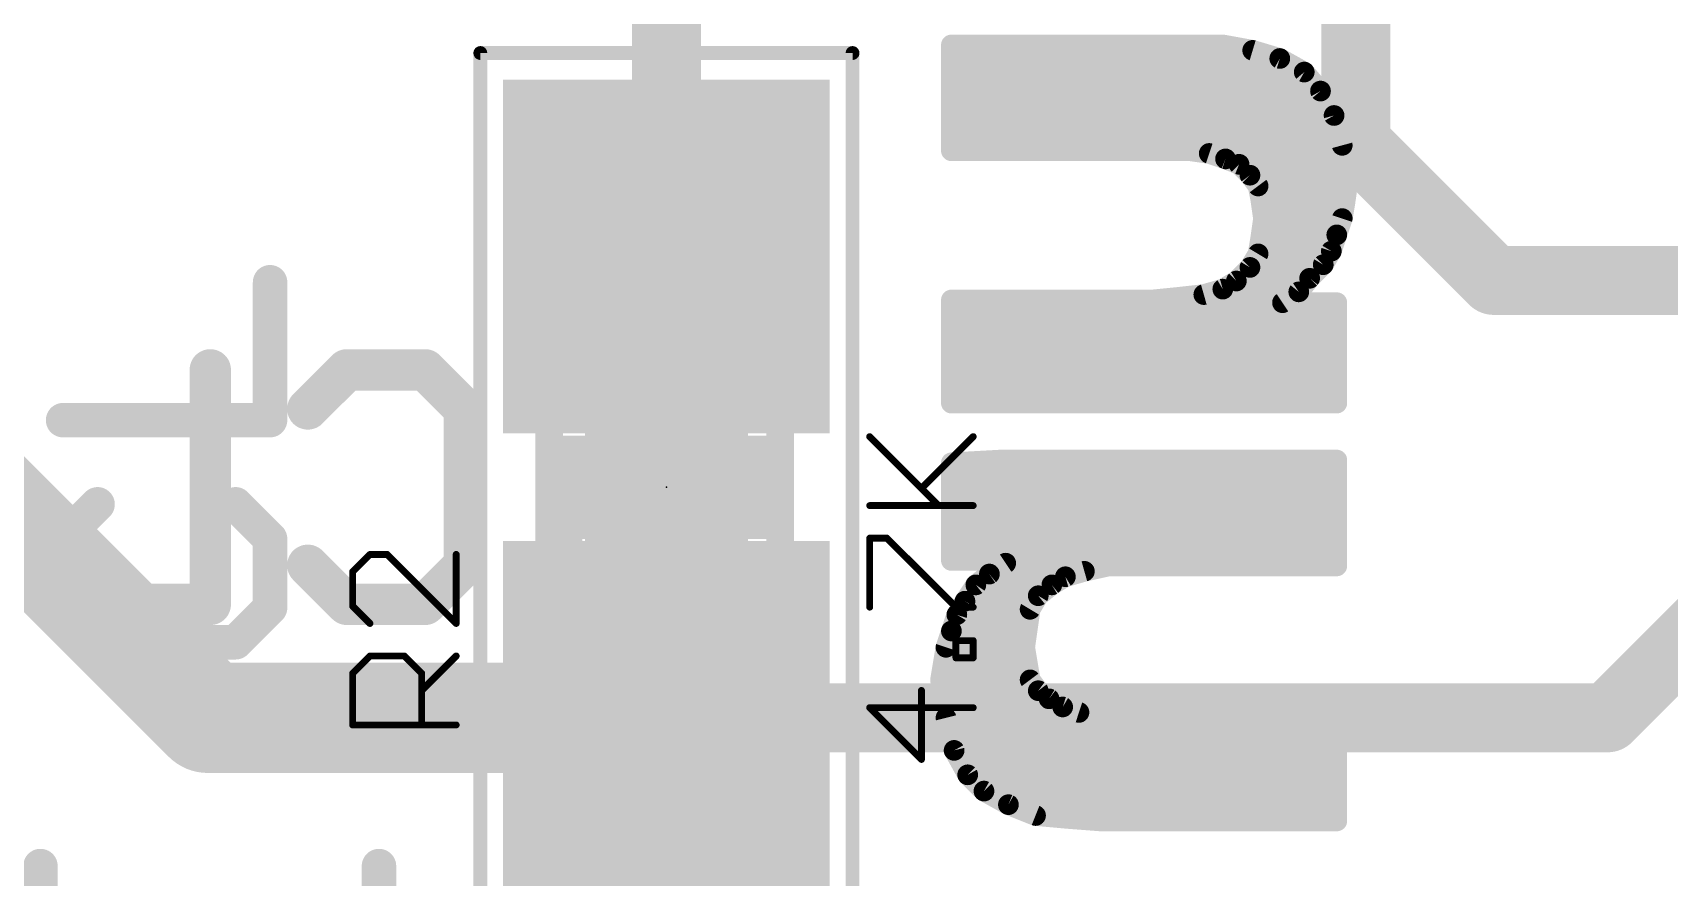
# Model space of a CAD drawing. Extents: x -33 to 74, y -9 to 23.
# Drawn here: x 2.75 to 8.78, y 2.37 to 5.49 of the extents above; entities that cross this region are included whole.
import ezdxf

# ---------------------------------------------------------------- set-up
doc = ezdxf.new("R2010")
doc.units = 0
for name, color, linetype in [('1', 12, 'CONTINUOUS'), ('21', 41, 'CONTINUOUS'), ('22', 40, 'CONTINUOUS'), ('23', 53, 'CONTINUOUS'), ('25', 253, 'CONTINUOUS'), ('27', 253, 'CONTINUOUS'), ('29', 253, 'CONTINUOUS'), ('31', 253, 'CONTINUOUS'), ('35', 253, 'CONTINUOUS'), ('39', 12, 'CONTINUOUS'), ('51', 53, 'CONTINUOUS')]:
    doc.layers.add(name, color=color, linetype=linetype)

# ---------------------------------------------------------------- blocks, each defined once
blk = doc.blocks.new('RECT')
blk.add_solid([(-0.5, -0.5), (0.5, -0.5), (-0.5, 0.5), (0.5, 0.5)])

msp = doc.modelspace()

# ---------------------------------------------------------------- linework, layer by layer
at = {"layer": '1'}
for points, const_width in [([(5.08, 6.8072), (5.08, 4.66)], 0.254), ([(7.62, 5.08), (7.62, 6.77)], 0.254), ([(11.16, 5.572), (8.548, 2.96)], 0.254), ([(8.128, 4.572), (7.62, 5.08)], 0.254), ([(9.271, 4.572), (8.128, 4.572)], 0.254), ([(3.39, 2.96), (2.54, 3.81)], 0.4064), ([(5.08, 2.96), (3.39, 2.96)], 0.4064), ([(8.548, 2.96), (5.08, 2.96)], 0.254)]:
    msp.add_lwpolyline(points, dxfattribs=dict(at, const_width=const_width))
for points, const_width in [([(7.6649, 5.1249, 1), (7.5751, 5.0351)], 0.127), ([(7.5565, 5.08, 1), (7.6835, 5.08)], 0.127), ([(5.0165, 4.66, 1), (5.1435, 4.66)], 0.127), ([(8.128, 4.6355, 1), (8.128, 4.5085)], 0.127), ([(8.0831, 4.5271, 1), (8.1729, 4.6169)], 0.127), ([(3.39, 3.0616, 1), (3.39, 2.8584)], 0.2032), ([(5.08, 2.8584, 1), (5.08, 3.0616)], 0.2032), ([(3.3182, 2.8882, 1), (3.4618, 3.0318)], 0.2032), ([(5.08, 3.0235, 1), (5.08, 2.8965)], 0.127), ([(8.548, 2.8965, 1), (8.548, 3.0235)], 0.127), ([(8.5031, 3.0049, 1), (8.5929, 2.9151)], 0.127)]:
    msp.add_lwpolyline(points, format="xyb", dxfattribs=dict(at, const_width=const_width))
at = {"layer": '21', "const_width": 0.127}
for points in [[(3.6195, 4.0571), (3.6195, 4.5655)], [(2.8569, 4.0571), (3.6195, 4.0571)], [(2.984, 3.7469), (2.8569, 3.6198)], [(3.6195, 3.6198), (3.4924, 3.7469)], [(2.8569, 3.6198), (2.8569, 3.3656)], [(3.6195, 3.3656), (3.6195, 3.6198)], [(2.8569, 3.3656), (2.984, 3.2385)], [(3.4924, 3.2385), (3.6195, 3.3656)], [(2.984, 3.2385), (3.4924, 3.2385)], [(2.7735, 2.4137), (2.7735, 2.2993)], [(4.0209, 2.4137), (4.0209, 2.2993)]]:
    msp.add_lwpolyline(points, dxfattribs=at)
at = {"layer": '21', "const_width": 0.0635}
for points in [[(3.6513, 4.5655, 1), (3.5878, 4.5655)], [(2.8569, 4.0888, 1), (2.8569, 4.0253)], [(3.6195, 4.0253, 1), (3.6195, 4.0888)], [(3.5878, 4.0571, 1), (3.6513, 4.0571)], [(3.0064, 3.7245, 1), (2.9615, 3.7694)], [(3.5148, 3.7694, 1), (3.4699, 3.7245)], [(2.8886, 3.6198, 1), (2.8251, 3.6198)], [(3.6513, 3.6198, 1), (3.5878, 3.6198)], [(2.8344, 3.6423, 1), (2.8793, 3.5974)], [(3.597, 3.5974, 1), (3.642, 3.6423)], [(2.8251, 3.3656, 1), (2.8886, 3.3656)], [(2.8793, 3.3881, 1), (2.8344, 3.3432)], [(3.5878, 3.3656, 1), (3.6513, 3.3656)], [(3.642, 3.3432, 1), (3.597, 3.3881)], [(2.984, 3.2703, 1), (2.984, 3.2067)], [(2.9615, 3.216, 1), (3.0064, 3.261)], [(3.4699, 3.261, 1), (3.5148, 3.216)], [(3.4924, 3.2067, 1), (3.4924, 3.2703)], [(2.8053, 2.4137, 1), (2.7418, 2.4137)], [(4.0526, 2.4137, 1), (3.9891, 2.4137)]]:
    msp.add_lwpolyline(points, format="xyb", dxfattribs=at)
at = {"layer": '22'}
for points, const_width in [([(6.149, 5.44, 1), (6.1109, 5.44)], 0.0381), ([(6.13, 5.4591, 1), (6.13, 5.421)], 0.0381), ([(6.13, 5.4293, 1), (6.13, 5.3912)], 0.0381), ([(7.1334, 5.4587, 1), (7.1266, 5.4213)], 0.0381), ([(7.13, 5.421, 1), (7.13, 5.4591)], 0.0381), ([(7.2455, 5.4382, 1), (7.2345, 5.4018)], 0.0381), ([(7.2366, 5.4013, 1), (7.2434, 5.4387)], 0.0381), ([(7.2727, 5.3912, 1), (7.2727, 5.4293)], 0.0381), ([(7.3493, 5.4067, 1), (7.3307, 5.3733)], 0.0381), ([(7.3345, 5.3718, 1), (7.3455, 5.4082)], 0.0381), ([(6.13, 5.3531, 1), (6.13, 5.315)], 0.0381), ([(7.4445, 5.3524, 1), (7.4155, 5.3276)], 0.0381), ([(7.4207, 5.3233, 1), (7.4393, 5.3567)], 0.0381), ([(7.4351, 5.315, 1), (7.4351, 5.3531)], 0.0381), ([(7.5067, 5.2793, 1), (7.4733, 5.2607)], 0.0381), ([(6.13, 5.2769, 1), (6.13, 5.2388)], 0.0381), ([(7.4755, 5.2576, 1), (7.5045, 5.2824)], 0.0381), ([(7.4968, 5.2388, 1), (7.4968, 5.2769)], 0.0381), ([(6.13, 5.2007, 1), (6.13, 5.1626)], 0.0381), ([(7.5584, 5.185, 1), (7.5216, 5.175)], 0.0381), ([(7.5233, 5.1707, 1), (7.5567, 5.1893)], 0.0381), ([(7.5391, 5.1626, 1), (7.5391, 5.2007)], 0.0381), ([(6.13, 5.1245, 1), (6.13, 5.0864)], 0.0381), ([(7.5603, 5.0864, 1), (7.5603, 5.1245)], 0.0381), ([(6.1109, 5.05, 1), (6.149, 5.05)], 0.0381), ([(6.13, 5.069, 1), (6.13, 5.0309)], 0.0381), ([(7.0127, 5.0689, 1), (7.0073, 5.0311)], 0.0381), ([(7.01, 5.0309, 1), (7.01, 5.069)], 0.0381), ([(7.086, 5.0581, 1), (7.074, 5.0219)], 0.0381), ([(7.0773, 5.0211, 1), (7.0827, 5.0589)], 0.0381), ([(7.1124, 5.0483, 1), (7.1124, 5.0102)], 0.0381), ([(7.5889, 5.0727, 1), (7.5511, 5.0673)], 0.0381), ([(7.5516, 5.065, 1), (7.5884, 5.075)], 0.0381), ([(7.5758, 5.0102, 1), (7.5758, 5.0483)], 0.0381), ([(7.1471, 5.0377, 1), (7.1329, 5.0023)], 0.0381), ([(7.134, 5.0019, 1), (7.146, 5.0381)], 0.0381), ([(7.2035, 5.0135, 1), (7.1765, 4.9865)], 0.0381), ([(7.1829, 4.9823, 1), (7.1971, 5.0177)], 0.0381), ([(7.2452, 4.9714, 1), (7.2148, 4.9486)], 0.0381), ([(7.2353, 4.9721, 1), (7.2353, 4.934)], 0.0381), ([(7.2165, 4.9465, 1), (7.2435, 4.9735)], 0.0381), ([(7.2787, 4.9237, 1), (7.2413, 4.9163)], 0.0381), ([(7.2448, 4.9086, 1), (7.2752, 4.9314)], 0.0381), ([(7.6089, 4.9273, 1), (7.5711, 4.9327)], 0.0381), ([(7.5711, 4.9273, 1), (7.6089, 4.9327)], 0.0381), ([(7.5867, 4.934, 1), (7.5867, 4.9721)], 0.0381), ([(7.2686, 4.8959, 1), (7.2686, 4.8578)], 0.0381), ([(7.2889, 4.8727, 1), (7.2511, 4.8673)], 0.0381), ([(7.2513, 4.8663, 1), (7.2887, 4.8737)], 0.0381), ([(7.5988, 4.8569, 1), (7.5612, 4.8631)], 0.0381), ([(7.5824, 4.8578, 1), (7.5824, 4.8959)], 0.0381), ([(7.2799, 4.8197, 1), (7.2799, 4.7816)], 0.0381), ([(7.2989, 4.7973, 1), (7.2611, 4.8027)], 0.0381), ([(7.5881, 4.794, 1), (7.5519, 4.806)], 0.0381), ([(7.5611, 4.8627, 1), (7.5989, 4.8573)], 0.0381), ([(7.5701, 4.7816, 1), (7.5701, 4.8197)], 0.0381), ([(7.2888, 4.7269, 1), (7.2512, 4.7331)], 0.0381), ([(7.2611, 4.7973, 1), (7.2989, 4.8027)], 0.0381), ([(7.5319, 4.746, 1), (7.5681, 4.734)], 0.0381), ([(7.5681, 4.734, 1), (7.5319, 4.746)], 0.0381), ([(7.5512, 4.8031, 1), (7.5888, 4.7969)], 0.0381), ([(7.2763, 4.6602, 1), (7.2437, 4.6798)], 0.0381), ([(7.2691, 4.7435, 1), (7.2691, 4.7054)], 0.0381), ([(7.2511, 4.7327, 1), (7.2889, 4.7273)], 0.0381), ([(7.5119, 4.686, 1), (7.5481, 4.674)], 0.0381), ([(7.5463, 4.6702, 1), (7.5137, 4.6898)], 0.0381), ([(7.5448, 4.7054, 1), (7.5448, 4.7435)], 0.0381), ([(7.2137, 4.6298, 1), (7.2463, 4.6102)], 0.0381), ([(7.2435, 4.6065, 1), (7.2165, 4.6335)], 0.0381), ([(7.2469, 4.6673, 1), (7.2469, 4.6292)], 0.0381), ([(7.2412, 4.6731, 1), (7.2788, 4.6669)], 0.0381), ([(7.4837, 4.6398, 1), (7.5163, 4.6202)], 0.0381), ([(7.5135, 4.6165, 1), (7.4865, 4.6435)], 0.0381), ([(7.5109, 4.6292, 1), (7.5109, 4.6673)], 0.0381), ([(7.1665, 4.5835, 1), (7.1935, 4.5565)], 0.0381), ([(7.182, 4.5911, 1), (7.182, 4.553)], 0.0381), ([(7.1898, 4.5537, 1), (7.1702, 4.5863)], 0.0381), ([(7.4365, 4.5935, 1), (7.4635, 4.5665)], 0.0381), ([(7.4649, 4.5681, 1), (7.4351, 4.5919)], 0.0381), ([(7.4436, 4.553, 1), (7.4436, 4.5911)], 0.0381), ([(6.13, 4.5191, 1), (6.13, 4.4809)], 0.0381), ([(6.149, 4.5, 1), (6.1109, 4.5)], 0.0381), ([(6.13, 4.5149, 1), (6.13, 4.4768)], 0.0381), ([(6.8681, 4.519, 1), (6.8719, 4.481)], 0.0381), ([(6.87, 4.4809, 1), (6.87, 4.5191)], 0.0381), ([(6.9679, 4.5289, 1), (6.9721, 4.4911)], 0.0381), ([(6.9719, 4.491, 1), (6.9681, 4.529)], 0.0381), ([(7.0548, 4.5383, 1), (7.0652, 4.5017)], 0.0381), ([(7.0621, 4.5011, 1), (7.0579, 4.5389)], 0.0381), ([(7.1202, 4.5563, 1), (7.1398, 4.5237)], 0.0381), ([(7.1352, 4.5217, 1), (7.1248, 4.5583)], 0.0381), ([(7.3394, 4.5059, 1), (7.3606, 4.4741)], 0.0381), ([(7.35, 4.5091, 1), (7.35, 4.471)], 0.0381), ([(7.3587, 4.4768, 1), (7.3587, 4.5149)], 0.0381), ([(7.3951, 4.5419, 1), (7.4249, 4.5181)], 0.0381), ([(7.4206, 4.5141, 1), (7.3994, 4.5459)], 0.0381), ([(7.5691, 4.49, 1), (7.531, 4.49)], 0.0381), ([(7.55, 4.471, 1), (7.55, 4.5091)], 0.0381), ([(6.13, 4.4386, 1), (6.13, 4.4005)], 0.0381), ([(7.55, 4.4005, 1), (7.55, 4.4386)], 0.0381), ([(6.13, 4.3624, 1), (6.13, 4.3243)], 0.0381), ([(7.55, 4.3243, 1), (7.55, 4.3624)], 0.0381), ([(3.4374, 4.2425, 1), (3.3612, 4.2425)], 0.0762), ([(3.9027, 4.2806, 1), (3.9027, 4.2044)], 0.0762), ([(3.9296, 4.2156, 1), (3.8757, 4.2695)], 0.0762), ([(4.2177, 4.2695, 1), (4.1638, 4.2156)], 0.0762), ([(4.1908, 4.2044, 1), (4.1908, 4.2806)], 0.0762), ([(4.8382, 4.2806, 1), (4.8382, 4.2044)], 0.0762), ([(4.8651, 4.2156, 1), (4.8112, 4.2695)], 0.0762), ([(5.1532, 4.2695, 1), (5.0994, 4.2156)], 0.0762), ([(5.1263, 4.2044, 1), (5.1263, 4.2806)], 0.0762), ([(6.13, 4.2862, 1), (6.13, 4.2481)], 0.0381), ([(7.55, 4.2481, 1), (7.55, 4.2862)], 0.0381), ([(6.13, 4.21, 1), (6.13, 4.1719)], 0.0381), ([(7.55, 4.1719, 1), (7.55, 4.21)], 0.0381), ([(3.7317, 4.1254, 1), (3.7856, 4.0715)], 0.0762), ([(4.3729, 4.0985, 1), (4.2967, 4.0985)], 0.0762), ([(4.3079, 4.0715, 1), (4.3618, 4.1254)], 0.0762), ([(4.6672, 4.1254, 1), (4.7211, 4.0715)], 0.0762), ([(5.3085, 4.0985, 1), (5.2323, 4.0985)], 0.0762), ([(5.2434, 4.0715, 1), (5.2973, 4.1254)], 0.0762), ([(6.1109, 4.12, 1), (6.149, 4.12)], 0.0381), ([(6.13, 4.1391, 1), (6.13, 4.101)], 0.0381), ([(7.37, 4.1391, 1), (7.37, 4.101)], 0.0381), ([(7.37, 4.101, 1), (7.37, 4.1391)], 0.0381), ([(7.531, 4.12, 1), (7.5691, 4.12)], 0.0381), ([(7.55, 4.101, 1), (7.55, 4.1391)], 0.0381), ([(5.2323, 3.9544, 1), (5.3085, 3.9544)], 0.0762), ([(5.2973, 3.9275, 1), (5.2434, 3.9814)], 0.0762), ([(6.149, 3.9, 1), (6.1109, 3.9)], 0.0381), ([(6.1289, 3.919, 1), (6.1311, 3.881)], 0.0381), ([(6.13, 3.9053, 1), (6.13, 3.8672)], 0.0381), ([(6.31, 3.9291, 1), (6.31, 3.891)], 0.0381), ([(6.3111, 3.891, 1), (6.3089, 3.929)], 0.0381), ([(7.5691, 3.91, 1), (7.531, 3.91)], 0.0381), ([(7.55, 3.891, 1), (7.55, 3.9291)], 0.0381), ([(7.55, 3.8672, 1), (7.55, 3.9053)], 0.0381), ([(4.8382, 3.8485, 1), (4.8382, 3.7723)], 0.0762), ([(4.8651, 3.7834, 1), (4.8112, 3.8373)], 0.0762), ([(5.0994, 3.8373, 1), (5.1532, 3.7834)], 0.0762), ([(5.1263, 3.7723, 1), (5.1263, 3.8485)], 0.0762), ([(6.13, 3.8291, 1), (6.13, 3.791)], 0.0381), ([(7.55, 3.791, 1), (7.55, 3.8291)], 0.0381), ([(4.7322, 3.6663, 1), (4.656, 3.6663)], 0.0762), ([(6.13, 3.7529, 1), (6.13, 3.7147)], 0.0381), ([(7.55, 3.7147, 1), (7.55, 3.7529)], 0.0381), ([(4.6672, 3.6933, 1), (4.7211, 3.6394)], 0.0762), ([(6.13, 3.6766, 1), (6.13, 3.6385)], 0.0381), ([(7.55, 3.6385, 1), (7.55, 3.6766)], 0.0381), ([(6.13, 3.6005, 1), (6.13, 3.5624)], 0.0381), ([(7.55, 3.5624, 1), (7.55, 3.6005)], 0.0381), ([(3.7856, 3.5492, 1), (3.7317, 3.4953)], 0.0762), ([(4.2967, 3.5223, 1), (4.3729, 3.5223)], 0.0762), ([(4.3618, 3.4953, 1), (4.3079, 3.5492)], 0.0762), ([(4.7211, 3.5492, 1), (4.6672, 3.4953)], 0.0762), ([(4.656, 3.5223, 1), (4.7322, 3.5223)], 0.0762), ([(5.2973, 3.4953, 1), (5.2434, 3.5492)], 0.0762), ([(6.1109, 3.54, 1), (6.149, 3.54)], 0.0381), ([(6.13, 3.5591, 1), (6.13, 3.521)], 0.0381), ([(6.3491, 3.54, 1), (6.311, 3.54)], 0.0381), ([(6.3406, 3.5141, 1), (6.3194, 3.5459)], 0.0381), ([(6.33, 3.521, 1), (6.33, 3.5591)], 0.0381), ([(6.71, 3.5391, 1), (6.71, 3.501)], 0.0381), ([(6.7141, 3.5014, 1), (6.7059, 3.5386)], 0.0381), ([(7.55, 3.501, 1), (7.55, 3.5391)], 0.0381), ([(6.2594, 3.5059, 1), (6.2806, 3.4741)], 0.0381), ([(6.2819, 3.4751, 1), (6.2581, 3.5049)], 0.0381), ([(6.2928, 3.5243, 1), (6.2928, 3.4862)], 0.0381), ([(6.311, 3.53, 1), (6.3491, 3.53)], 0.0381), ([(6.5448, 3.4983, 1), (6.5552, 3.4617)], 0.0381), ([(6.5598, 3.4637, 1), (6.5402, 3.4963)], 0.0381), ([(6.6159, 3.5186, 1), (6.6241, 3.4814)], 0.0381), ([(6.6252, 3.4817, 1), (6.6148, 3.5183)], 0.0381), ([(6.6434, 3.4862, 1), (6.6434, 3.5243)], 0.0381), ([(7.531, 3.52, 1), (7.5691, 3.52)], 0.0381), ([(2.8231, 3.4163, 1), (2.8231, 3.3401)], 0.0762), ([(3.3993, 3.3401, 1), (3.3993, 3.4163)], 0.0762), ([(3.9027, 3.4163, 1), (3.9027, 3.3401)], 0.0762), ([(3.8757, 3.3513, 1), (3.9296, 3.4051)], 0.0762), ([(4.1638, 3.4051, 1), (4.2177, 3.3513)], 0.0762), ([(4.1908, 3.3401, 1), (4.1908, 3.4163)], 0.0762), ([(4.8382, 3.4163, 1), (4.8382, 3.3401)], 0.0762), ([(4.8112, 3.3513, 1), (4.8651, 3.4051)], 0.0762), ([(5.0994, 3.4051, 1), (5.1532, 3.3513)], 0.0762), ([(5.1263, 3.3401, 1), (5.1263, 3.4163)], 0.0762), ([(6.206, 3.4481, 1), (6.206, 3.41)], 0.0381), ([(6.2081, 3.4649, 1), (6.2319, 3.4351)], 0.0381), ([(6.2359, 3.4394, 1), (6.2041, 3.4606)], 0.0381), ([(6.4381, 3.4249, 1), (6.4619, 3.3951)], 0.0381), ([(6.4663, 3.4002, 1), (6.4337, 3.4198)], 0.0381), ([(6.4737, 3.41, 1), (6.4737, 3.4481)], 0.0381), ([(6.4902, 3.4663, 1), (6.5098, 3.4337)], 0.0381), ([(6.5119, 3.4351, 1), (6.4881, 3.4649)], 0.0381), ([(3.3612, 3.3782, 1), (3.4374, 3.3782)], 0.0762), ([(6.1681, 3.334, 1), (6.1319, 3.346)], 0.0381), ([(6.1577, 3.3719, 1), (6.1577, 3.3338)], 0.0381), ([(6.1641, 3.4006, 1), (6.1959, 3.3794)], 0.0381), ([(6.1963, 3.3802, 1), (6.1637, 3.3998)], 0.0381), ([(6.4037, 3.3698, 1), (6.4363, 3.3502)], 0.0381), ([(6.4389, 3.3573, 1), (6.4011, 3.3627)], 0.0381), ([(6.419, 3.3338, 1), (6.419, 3.3719)], 0.0381), ([(6.1481, 3.274, 1), (6.1119, 3.286)], 0.0381), ([(6.1337, 3.3498, 1), (6.1663, 3.3302)], 0.0381), ([(6.4289, 3.2873, 1), (6.3911, 3.2927)], 0.0381), ([(6.1288, 3.2169, 1), (6.0912, 3.2231)], 0.0381), ([(6.1289, 3.2957, 1), (6.1289, 3.2576)], 0.0381), ([(6.1119, 3.286, 1), (6.1481, 3.274)], 0.0381), ([(6.4188, 3.2231, 1), (6.3812, 3.2169)], 0.0381), ([(6.3911, 3.2927, 1), (6.4289, 3.2873)], 0.0381), ([(6.4081, 3.2576, 1), (6.4081, 3.2957)], 0.0381), ([(6.1188, 3.1569, 1), (6.0812, 3.1631)], 0.0381), ([(6.1067, 3.2195, 1), (6.1067, 3.1814)], 0.0381), ([(6.0919, 3.226, 1), (6.1281, 3.214)], 0.0381), ([(6.3811, 3.2227, 1), (6.4189, 3.2173)], 0.0381), ([(6.4288, 3.1631, 1), (6.3912, 3.1569)], 0.0381), ([(6.4033, 3.1814, 1), (6.4033, 3.2195)], 0.0381), ([(6.1089, 3.1027, 1), (6.0711, 3.0973)], 0.0381), ([(6.094, 3.1433, 1), (6.094, 3.1052)], 0.0381), ([(6.0812, 3.1631, 1), (6.1188, 3.1569)], 0.0381), ([(6.3912, 3.1569, 1), (6.4288, 3.1631)], 0.0381), ([(6.4352, 3.1114, 1), (6.4048, 3.0886)], 0.0381), ([(6.416, 3.1052, 1), (6.416, 3.1433)], 0.0381), ([(6.0712, 3.1031, 1), (6.1088, 3.0969)], 0.0381), ([(6.0974, 3.0671, 1), (6.0974, 3.029)], 0.0381), ([(6.4012, 3.0969, 1), (6.4388, 3.1031)], 0.0381), ([(6.4614, 3.0752, 1), (6.4386, 3.0448)], 0.0381), ([(6.4348, 3.0486, 1), (6.4652, 3.0714)], 0.0381), ([(6.466, 3.029, 1), (6.466, 3.0671)], 0.0381), ([(6.4998, 3.0463, 1), (6.4802, 3.0137)], 0.0381), ([(6.4786, 3.0148, 1), (6.5014, 3.0452)], 0.0381), ([(6.546, 3.0181, 1), (6.534, 2.9819)], 0.0381), ([(6.5302, 2.9837, 1), (6.5498, 3.0163)], 0.0381), ([(6.6027, 2.9989, 1), (6.5973, 2.9611)], 0.0381), ([(6.594, 2.9619, 1), (6.606, 2.9981)], 0.0381), ([(6.1083, 2.9909, 1), (6.1083, 2.9527)], 0.0381), ([(6.1285, 2.9646, 1), (6.0915, 2.9554)], 0.0381), ([(6.0911, 2.9573, 1), (6.1289, 2.9627)], 0.0381), ([(6.67, 2.9891, 1), (6.67, 2.951)], 0.0381), ([(6.6574, 2.9527, 1), (6.6574, 2.9909)], 0.0381), ([(6.6673, 2.9511, 1), (6.6727, 2.9889)], 0.0381), ([(7.5691, 2.97, 1), (7.531, 2.97)], 0.0381), ([(7.55, 2.951, 1), (7.55, 2.9891)], 0.0381), ([(6.1261, 2.9146, 1), (6.1261, 2.8765)], 0.0381), ([(7.55, 2.8765, 1), (7.55, 2.9146)], 0.0381), ([(6.1567, 2.8493, 1), (6.1233, 2.8307)], 0.0381), ([(6.1215, 2.8354, 1), (6.1585, 2.8446)], 0.0381), ([(6.1514, 2.8385, 1), (6.1514, 2.8004)], 0.0381), ([(7.55, 2.8004, 1), (7.55, 2.8385)], 0.0381), ([(6.2035, 2.7635, 1), (6.1765, 2.7365)], 0.0381), ([(6.1733, 2.7407, 1), (6.2067, 2.7593)], 0.0381), ([(6.1968, 2.7623, 1), (6.1968, 2.7242)], 0.0381), ([(7.55, 2.7242, 1), (7.55, 2.7623)], 0.0381), ([(6.2593, 2.7067, 1), (6.2407, 2.6733)], 0.0381), ([(6.2365, 2.6765, 1), (6.2635, 2.7035)], 0.0381), ([(6.2914, 2.6861, 1), (6.2914, 2.648)], 0.0381), ([(6.3471, 2.6577, 1), (6.3329, 2.6223)], 0.0381), ([(6.3307, 2.6233, 1), (6.3493, 2.6567)], 0.0381), ([(7.55, 2.648, 1), (7.55, 2.6861)], 0.0381), ([(6.4417, 2.619, 1), (6.4383, 2.581)], 0.0381), ([(6.4329, 2.5823, 1), (6.4471, 2.6177)], 0.0381), ([(6.5412, 2.6099, 1), (6.5412, 2.5718)], 0.0381), ([(6.5515, 2.609, 1), (6.5485, 2.571)], 0.0381), ([(6.5483, 2.571, 1), (6.5517, 2.609)], 0.0381), ([(6.68, 2.5991, 1), (6.68, 2.561)], 0.0381), ([(6.6785, 2.561, 1), (6.6815, 2.599)], 0.0381), ([(7.531, 2.58, 1), (7.5691, 2.58)], 0.0381), ([(7.55, 2.5718, 1), (7.55, 2.6099)], 0.0381), ([(7.55, 2.561, 1), (7.55, 2.5991)], 0.0381)]:
    msp.add_lwpolyline(points, format="xyb", dxfattribs=dict(at, const_width=const_width))
for points, const_width in [([(7.13, 5.44), (6.13, 5.44)], 0.0762), ([(6.13, 5.44), (6.13, 5.05)], 0.0762), ([(6.13, 5.4102), (7.2727, 5.4102)], 0.0762), ([(7.24, 5.42), (7.13, 5.44)], 0.0762), ([(7.34, 5.39), (7.24, 5.42)], 0.0762), ([(7.43, 5.34), (7.34, 5.39)], 0.0762), ([(6.13, 5.334), (7.4351, 5.334)], 0.0762), ([(7.49, 5.27), (7.43, 5.34)], 0.0762), ([(7.54, 5.18), (7.49, 5.27)], 0.0762), ([(6.13, 5.2578), (7.4968, 5.2578)], 0.0762), ([(6.13, 5.1816), (7.5391, 5.1816)], 0.0762), ([(7.57, 5.07), (7.54, 5.18)], 0.0762), ([(6.13, 5.1054), (7.5603, 5.1054)], 0.0762), ([(6.13, 5.05), (7.01, 5.05)], 0.0762), ([(7.01, 5.05), (7.08, 5.04)], 0.0762), ([(7.08, 5.04), (7.14, 5.02)], 0.0762), ([(7.1124, 5.0292), (7.5758, 5.0292)], 0.0762), ([(7.59, 4.93), (7.57, 5.07)], 0.0762), ([(7.14, 5.02), (7.19, 5)], 0.0762), ([(7.19, 5), (7.23, 4.96)], 0.0762), ([(7.23, 4.96), (7.26, 4.92)], 0.0762), ([(7.2353, 4.953), (7.5867, 4.953)], 0.0762), ([(7.26, 4.92), (7.27, 4.87)], 0.0762), ([(7.58, 4.86), (7.59, 4.93)], 0.0762), ([(7.2686, 4.8768), (7.5824, 4.8768)], 0.0762), ([(7.27, 4.87), (7.28, 4.8)], 0.0762), ([(7.57, 4.8), (7.58, 4.86)], 0.0762), ([(7.28, 4.8), (7.27, 4.73)], 0.0762), ([(7.2799, 4.8006), (7.5701, 4.8006)], 0.0762), ([(7.55, 4.74), (7.57, 4.8)], 0.0762), ([(7.27, 4.73), (7.26, 4.67)], 0.0762), ([(7.53, 4.68), (7.55, 4.74)], 0.0762), ([(7.26, 4.67), (7.23, 4.62)], 0.0762), ([(7.2691, 4.7244), (7.5448, 4.7244)], 0.0762), ([(7.5, 4.63), (7.53, 4.68)], 0.0762), ([(7.23, 4.62), (7.18, 4.57)], 0.0762), ([(7.2469, 4.6482), (7.5109, 4.6482)], 0.0762), ([(7.45, 4.58), (7.5, 4.63)], 0.0762), ([(7.18, 4.57), (7.13, 4.54)], 0.0762), ([(7.182, 4.572), (7.4436, 4.572)], 0.0762), ([(7.41, 4.53), (7.45, 4.58)], 0.0762), ([(6.87, 4.5), (6.13, 4.5)], 0.0762), ([(6.13, 4.5), (6.13, 4.12)], 0.0762), ([(6.13, 4.4958), (7.3587, 4.4958)], 0.0762), ([(6.97, 4.51), (6.87, 4.5)], 0.0762), ([(7.06, 4.52), (6.97, 4.51)], 0.0762), ([(7.13, 4.54), (7.06, 4.52)], 0.0762), ([(7.35, 4.49), (7.41, 4.53)], 0.0762), ([(7.55, 4.49), (7.35, 4.49)], 0.0762), ([(7.55, 4.12), (7.55, 4.49)], 0.0762), ([(6.13, 4.4196), (7.55, 4.4196)], 0.0762), ([(6.13, 4.3434), (7.55, 4.3434)], 0.0762), ([(3.3993, 4.2425), (3.3993, 3.3782)], 0.1524), ([(3.7586, 4.0985), (3.9027, 4.2425)], 0.1524), ([(3.9027, 4.2425), (4.1908, 4.2425)], 0.1524), ([(4.1908, 4.2425), (4.3348, 4.0985)], 0.1524), ([(4.6941, 4.0985), (4.8382, 4.2425)], 0.1524), ([(4.8382, 4.2425), (5.1263, 4.2425)], 0.1524), ([(5.1263, 4.2425), (5.2704, 4.0985)], 0.1524), ([(6.13, 4.2672), (7.55, 4.2672)], 0.0762), ([(6.13, 4.191), (7.55, 4.191)], 0.0762), ([(4.3348, 4.0985), (4.3348, 3.5223)], 0.1524), ([(5.2704, 4.0985), (5.2704, 3.9544)], 0.1524), ([(6.13, 4.12), (7.37, 4.12)], 0.0762), ([(7.37, 4.12), (7.55, 4.12)], 0.0762), ([(5.2704, 3.9544), (5.1263, 3.8104)], 0.1524), ([(6.31, 3.91), (6.13, 3.9)], 0.0762), ([(6.13, 3.9), (6.13, 3.54)], 0.0762), ([(6.13, 3.8862), (7.55, 3.8862)], 0.0762), ([(7.55, 3.91), (6.31, 3.91)], 0.0762), ([(7.55, 3.52), (7.55, 3.91)], 0.0762), ([(4.8382, 3.8104), (4.6941, 3.6663)], 0.1524), ([(5.1263, 3.8104), (4.8382, 3.8104)], 0.1524), ([(6.13, 3.81), (7.55, 3.81)], 0.0762), ([(4.6941, 3.6663), (4.6941, 3.5223)], 0.1524), ([(6.13, 3.7338), (7.55, 3.7338)], 0.0762), ([(6.13, 3.6576), (7.55, 3.6576)], 0.0762), ([(6.13, 3.5814), (7.55, 3.5814)], 0.0762), ([(3.9027, 3.3782), (3.7586, 3.5223)], 0.1524), ([(4.3348, 3.5223), (4.1908, 3.3782)], 0.1524), ([(4.6941, 3.5223), (4.8382, 3.3782)], 0.1524), ([(5.1263, 3.3782), (5.2704, 3.5223)], 0.1524), ([(6.13, 3.54), (6.33, 3.54)], 0.0762), ([(6.33, 3.53), (6.27, 3.49)], 0.0762), ([(6.33, 3.54), (6.33, 3.53)], 0.0762), ([(6.62, 3.5), (6.71, 3.52)], 0.0762), ([(6.71, 3.52), (7.55, 3.52)], 0.0762), ([(6.27, 3.49), (6.22, 3.45)], 0.0762), ([(6.2928, 3.5052), (6.6434, 3.5052)], 0.0762), ([(6.5, 3.45), (6.55, 3.48)], 0.0762), ([(6.55, 3.48), (6.62, 3.5)], 0.0762), ([(3.3993, 3.3782), (2.8231, 3.3782)], 0.1524), ([(4.1908, 3.3782), (3.9027, 3.3782)], 0.1524), ([(4.8382, 3.3782), (5.1263, 3.3782)], 0.1524), ([(6.22, 3.45), (6.18, 3.39)], 0.0762), ([(6.206, 3.429), (6.4737, 3.429)], 0.0762), ([(6.42, 3.36), (6.45, 3.41)], 0.0762), ([(6.45, 3.41), (6.5, 3.45)], 0.0762), ([(6.15, 3.34), (6.13, 3.28)], 0.0762), ([(6.18, 3.39), (6.15, 3.34)], 0.0762), ([(6.1577, 3.3528), (6.419, 3.3528)], 0.0762), ([(6.41, 3.29), (6.42, 3.36)], 0.0762), ([(6.13, 3.28), (6.11, 3.22)], 0.0762), ([(6.4, 3.22), (6.41, 3.29)], 0.0762), ([(6.11, 3.22), (6.1, 3.16)], 0.0762), ([(6.1289, 3.2766), (6.4081, 3.2766)], 0.0762), ([(6.41, 3.16), (6.4, 3.22)], 0.0762), ([(6.1, 3.16), (6.09, 3.1)], 0.0762), ([(6.1067, 3.2004), (6.4033, 3.2004)], 0.0762), ([(6.42, 3.1), (6.41, 3.16)], 0.0762), ([(6.09, 3.1), (6.11, 2.96)], 0.0762), ([(6.094, 3.1242), (6.416, 3.1242)], 0.0762), ([(6.45, 3.06), (6.42, 3.1)], 0.0762), ([(6.0974, 3.048), (6.466, 3.048)], 0.0762), ([(6.49, 3.03), (6.45, 3.06)], 0.0762), ([(6.54, 3), (6.49, 3.03)], 0.0762), ([(6.6, 2.98), (6.54, 3)], 0.0762), ([(6.67, 2.97), (6.6, 2.98)], 0.0762), ([(6.1083, 2.9718), (6.6574, 2.9718)], 0.0762), ([(6.11, 2.96), (6.14, 2.84)], 0.0762), ([(7.55, 2.97), (6.67, 2.97)], 0.0762), ([(7.55, 2.58), (7.55, 2.97)], 0.0762), ([(6.1261, 2.8956), (7.55, 2.8956)], 0.0762), ([(6.14, 2.84), (6.19, 2.75)], 0.0762), ([(6.1514, 2.8194), (7.55, 2.8194)], 0.0762), ([(6.19, 2.75), (6.25, 2.69)], 0.0762), ([(6.1968, 2.7432), (7.55, 2.7432)], 0.0762), ([(6.25, 2.69), (6.34, 2.64)], 0.0762), ([(6.2914, 2.667), (7.55, 2.667)], 0.0762), ([(6.34, 2.64), (6.44, 2.6)], 0.0762), ([(6.44, 2.6), (6.55, 2.59)], 0.0762), ([(6.5412, 2.5908), (7.55, 2.5908)], 0.0762), ([(6.55, 2.59), (6.68, 2.58)], 0.0762), ([(6.68, 2.58), (7.55, 2.58)], 0.0762)]:
    msp.add_lwpolyline(points, dxfattribs=dict(at, const_width=const_width))
at = {"layer": '23'}
msp.add_point((5.08, 3.81), dxfattribs=at)
at = {"layer": '25', "const_width": 0.0254}
for points in [[(3.9875, 3.5621), (3.924, 3.4986)], [(4.0511, 3.5621), (3.9875, 3.5621)], [(4.3053, 3.3079), (4.0511, 3.5621)], [(4.3053, 3.5621), (4.3053, 3.3079)], [(3.924, 3.4986), (3.924, 3.3715)], [(3.924, 3.3715), (3.9875, 3.3079)], [(3.924, 3.1244), (3.9875, 3.1879)], [(3.9875, 3.1879), (4.1146, 3.1879)], [(4.1146, 3.1879), (4.1782, 3.1244)], [(4.1782, 3.0608), (4.3053, 3.1879)], [(3.924, 2.9337), (3.924, 3.1244)], [(4.1782, 3.1244), (4.1782, 2.9337)], [(4.3053, 2.9337), (3.924, 2.9337)]]:
    msp.add_lwpolyline(points, dxfattribs=at)
at = {"layer": '25', "const_width": 0.0127}
for points in [[(3.9875, 3.5685, 1), (3.9875, 3.5558)], [(3.992, 3.5576, 1), (3.983, 3.5666)], [(4.0556, 3.5666, 1), (4.0466, 3.5576)], [(4.0511, 3.5558, 1), (4.0511, 3.5685)], [(4.3117, 3.5621, 1), (4.2989, 3.5621)], [(3.9303, 3.4986, 1), (3.9176, 3.4986)], [(3.9195, 3.5031, 1), (3.9285, 3.4941)], [(3.9285, 3.3759, 1), (3.9195, 3.367)], [(3.9176, 3.3715, 1), (3.9303, 3.3715)], [(3.983, 3.3034, 1), (3.992, 3.3124)], [(4.3008, 3.3034, 1), (4.3098, 3.3124)], [(4.2989, 3.3079, 1), (4.3117, 3.3079)], [(3.9875, 3.1943, 1), (3.9875, 3.1816)], [(3.992, 3.1834, 1), (3.983, 3.1924)], [(4.1191, 3.1924, 1), (4.1101, 3.1834)], [(4.1146, 3.1816, 1), (4.1146, 3.1943)], [(4.3098, 3.1834, 1), (4.3008, 3.1924)], [(3.9303, 3.1244, 1), (3.9176, 3.1244)], [(4.1845, 3.1244, 1), (4.1718, 3.1244)], [(3.9195, 3.1289, 1), (3.9285, 3.1199)], [(4.1737, 3.1199, 1), (4.1827, 3.1289)], [(4.1737, 3.0653, 1), (4.1827, 3.0563)], [(3.9176, 2.9337, 1), (3.9303, 2.9337)], [(3.924, 2.94, 1), (3.924, 2.9274)], [(4.1718, 2.9337, 1), (4.1845, 2.9337)], [(4.3053, 2.9274, 1), (4.3053, 2.94)]]:
    msp.add_lwpolyline(points, format="xyb", dxfattribs=at)
at = {"layer": '27', "const_width": 0.0254}
for points in [[(6.0832, 3.7422), (5.829, 3.9964)], [(6.0196, 3.8058), (6.2103, 3.9964)], [(5.829, 3.7422), (6.2103, 3.7422)], [(5.829, 3.368), (5.829, 3.6222)], [(5.829, 3.6222), (5.8925, 3.6222)], [(5.8925, 3.6222), (6.1467, 3.368)], [(6.1467, 3.368), (6.2103, 3.368)], [(6.1467, 3.1809), (6.1467, 3.2445)], [(6.1467, 3.2445), (6.2103, 3.2445)], [(6.2103, 3.2445), (6.2103, 3.1809)], [(6.2103, 3.1809), (6.1467, 3.1809)], [(6.0196, 2.8067), (6.0196, 3.0609)], [(6.2103, 2.9974), (5.829, 2.9974)], [(5.829, 2.9974), (6.0196, 2.8067)]]:
    msp.add_lwpolyline(points, dxfattribs=at)
at = {"layer": '27', "const_width": 0.0127}
for points in [[(5.8335, 4.0009, 1), (5.8245, 3.9919)], [(6.2148, 3.9919, 1), (6.2058, 4.0009)], [(6.0151, 3.8103, 1), (6.0241, 3.8013)], [(5.829, 3.7486, 1), (5.829, 3.7359)], [(6.0787, 3.7377, 1), (6.0877, 3.7467)], [(6.2103, 3.7359, 1), (6.2103, 3.7486)], [(5.829, 3.6286, 1), (5.829, 3.6159)], [(5.8353, 3.6222, 1), (5.8226, 3.6222)], [(5.897, 3.6267, 1), (5.888, 3.6177)], [(5.8925, 3.6159, 1), (5.8925, 3.6286)], [(6.1467, 3.3744, 1), (6.1467, 3.3617)], [(6.1423, 3.3635, 1), (6.1512, 3.3725)], [(6.2103, 3.3617, 1), (6.2103, 3.3744)], [(5.8226, 3.368, 1), (5.8353, 3.368)], [(6.1531, 3.2445, 1), (6.1404, 3.2445)], [(6.1467, 3.2508, 1), (6.1467, 3.2381)], [(6.2167, 3.2445, 1), (6.2039, 3.2445)], [(6.2103, 3.2381, 1), (6.2103, 3.2508)], [(6.1467, 3.1873, 1), (6.1467, 3.1746)], [(6.1404, 3.1809, 1), (6.1531, 3.1809)], [(6.2039, 3.1809, 1), (6.2167, 3.1809)], [(6.2103, 3.1746, 1), (6.2103, 3.1873)], [(6.026, 3.0609, 1), (6.0133, 3.0609)], [(5.8335, 3.0019, 1), (5.8245, 2.9929)], [(5.829, 3.0037, 1), (5.829, 2.991)], [(6.2103, 2.991, 1), (6.2103, 3.0037)], [(6.0133, 2.8067, 1), (6.026, 2.8067)], [(6.0151, 2.8022, 1), (6.0241, 2.8112)]]:
    msp.add_lwpolyline(points, format="xyb", dxfattribs=at)
at = {"layer": '39', "const_width": 0.0508}
for points in [[(4.3942, 2.2098), (4.3942, 5.4102)], [(4.3942, 5.4102), (5.7658, 5.4102)], [(5.7658, 5.4102), (5.7658, 2.2098)]]:
    msp.add_lwpolyline(points, dxfattribs=at)
at = {"layer": '39', "const_width": 0.0254}
for points in [[(4.4069, 5.4102, 1), (4.3815, 5.4102)], [(4.3942, 5.4229, 1), (4.3942, 5.3975)], [(5.7785, 5.4102, 1), (5.7531, 5.4102)], [(5.7658, 5.3975, 1), (5.7658, 5.4229)]]:
    msp.add_lwpolyline(points, format="xyb", dxfattribs=at)
at = {"layer": '51', "const_width": 0.1016}
for points in [[(4.648, 3.454), (4.648, 4.166)], [(5.499, 3.454), (5.499, 4.166)]]:
    msp.add_lwpolyline(points, dxfattribs=at)
at = {"layer": '51', "const_width": 0.0508}
for points in [[(4.6734, 4.166, 1), (4.6226, 4.166)], [(5.5244, 4.166, 1), (5.4736, 4.166)], [(4.6226, 3.454, 1), (4.6734, 3.454)], [(5.4736, 3.454, 1), (5.5244, 3.454)]]:
    msp.add_lwpolyline(points, format="xyb", dxfattribs=at)

# ---------------------------------------------------------------- block references
at = {"layer": '1', "xscale": 1.1, "rotation": 90}
for p in [(5.08, 4.66), (5.08, 2.96)]:
    msp.add_blockref('RECT', p, dxfattribs=at)
at = {"layer": '21', "xscale": 0.381, "yscale": 0.762, "rotation": 90}
msp.add_blockref('RECT', (5.08, 3.81), dxfattribs=at)
at = {"layer": '29', "xscale": 1.3032, "yscale": 1.2032, "rotation": 90}
for p in [(5.08, 4.66), (5.08, 2.96)]:
    msp.add_blockref('RECT', p, dxfattribs=at)
at = {"layer": '31', "xscale": 1.1, "rotation": 90}
for p in [(5.08, 4.66), (5.08, 2.96)]:
    msp.add_blockref('RECT', p, dxfattribs=at)
at = {"layer": '35', "xscale": 0.3998, "yscale": 0.6, "rotation": 90}
msp.add_blockref('RECT', (5.08, 3.81), dxfattribs=at)
at = {"layer": '51', "xscale": 0.5001, "yscale": 0.95, "rotation": 90}
for p in [(5.0749, 4.3902), (5.0749, 3.2219)]:
    msp.add_blockref('RECT', p, dxfattribs=at)

doc.saveas('drawing.dxf')
